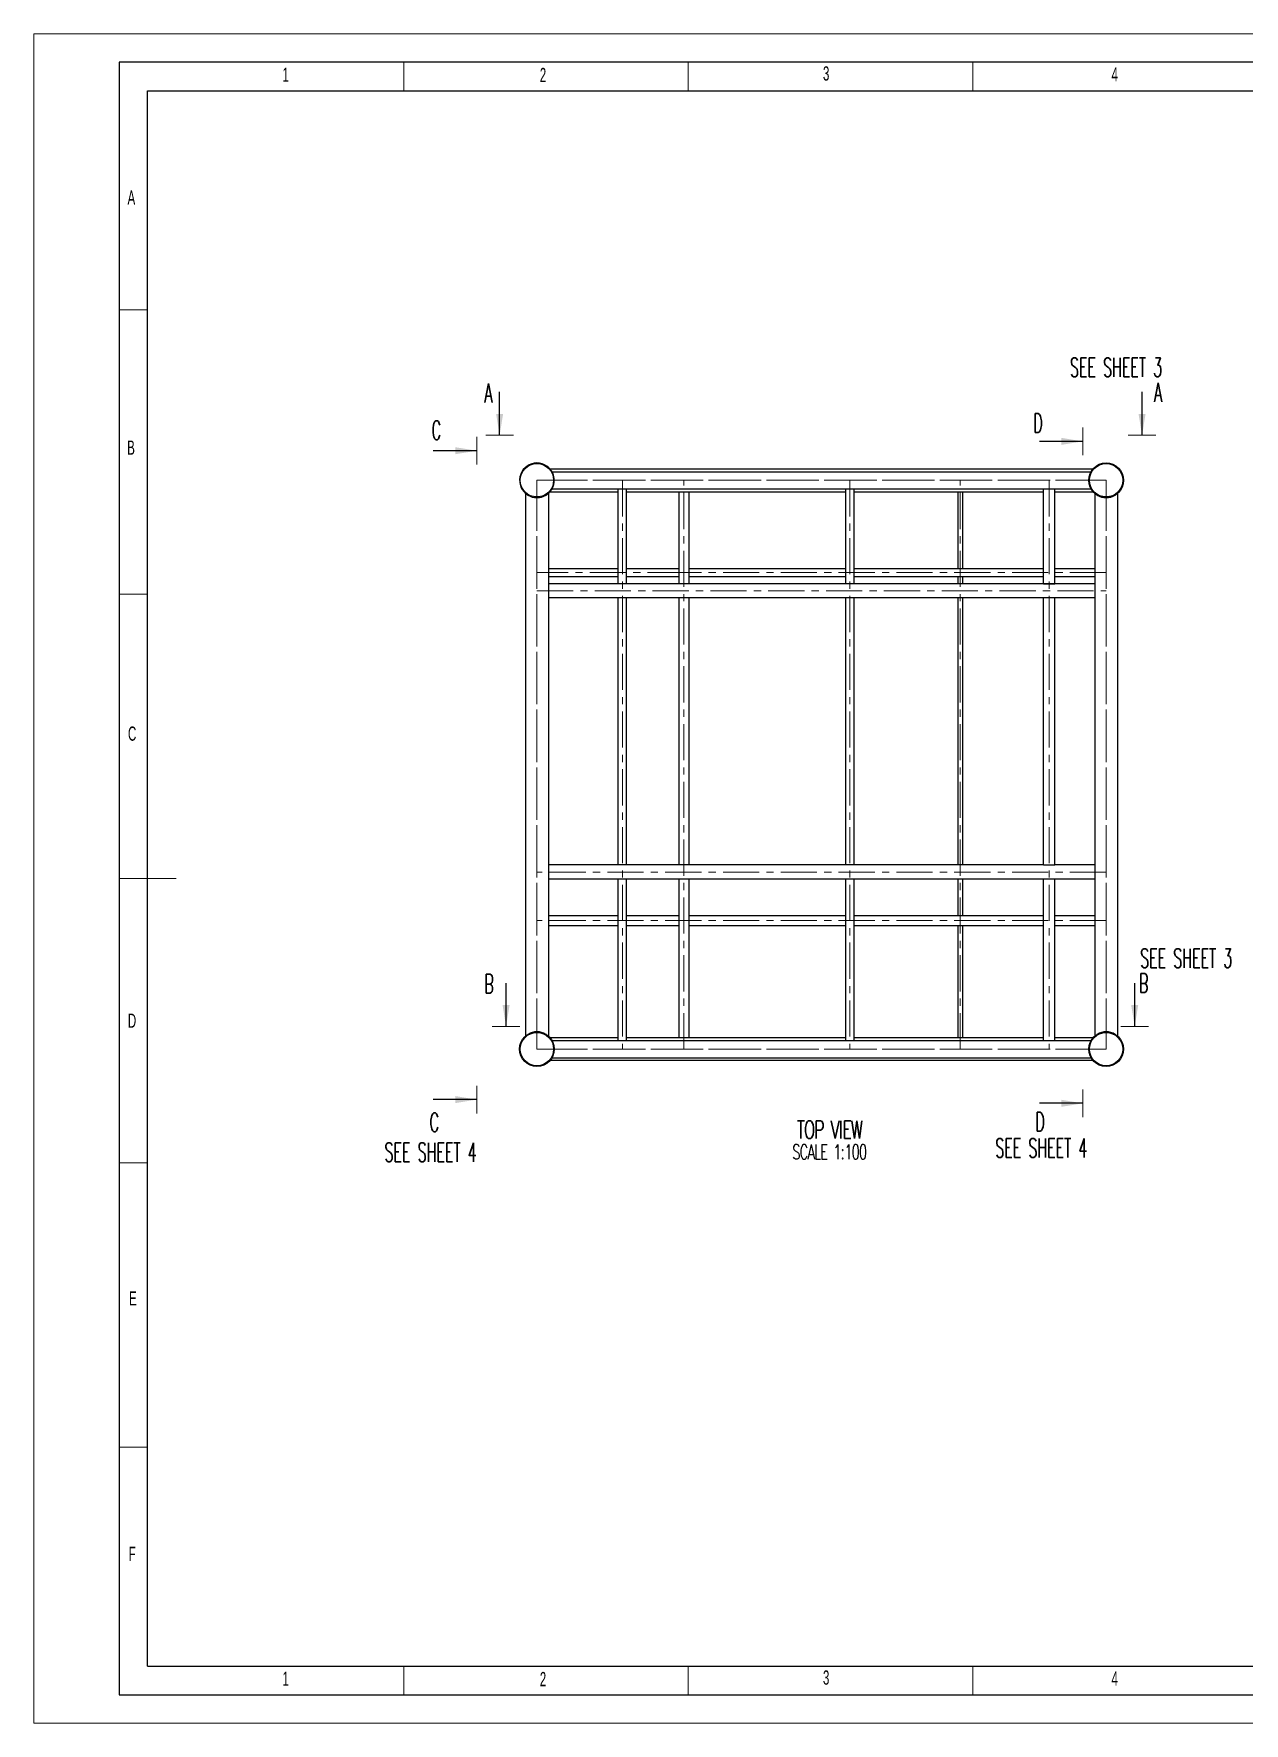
# Model space of a CAD drawing. Header units: millimetres. Extents: x 175738 to 196759, y -70231 to 13866.
# Drawn here: x 175759 to 186393, y -18270 to -3420 of the extents above; entities that cross this region are included whole.
import ezdxf

# ---------------------------------------------------------------- set-up
doc = ezdxf.new("R2010")
doc.units = ezdxf.units.MM
doc.linetypes.add('CENTER', pattern=[10.16, 6.35, -1.27, 1.27, -1.27])
doc.linetypes.add('ISO_04W018', pattern=[5.48, 4.3, -0.54, 0.1, -0.54])
doc.layers.get('Defpoints').update_dxf_attribs({"color": 163, "lineweight": 0})
for name, color, linetype, lineweight in [('01-LIN-025-A', 2, 'Continuous', 25), ('13-LIN-018-CENT', 1, 'ISO_04W018', 9), ('Note', 1, 'Continuous', 15)]:
    doc.layers.add(name, color=color, linetype=linetype, lineweight=lineweight)
doc.layers.add('BORDER', color=7, linetype='Continuous')
doc.styles.add('MtXpl_Simplex_IV50', font='simplex_IV50.ttf')
doc.styles.add('SLDTEXTSTYLE0', font='TXT', dxfattribs={"width": 0.605})
doc.styles.add('TXT3', font='SIMPLEX.SHX', dxfattribs={"width": 0.75, "height": 30})
doc.dimstyles.new('R1', dxfattribs={"dimtxt": 30, "dimasz": 25, "dimexe": 7, "dimexo": 15, "dimgap": 1.5, "dimtad": 0, "dimdec": 0, "dimzin": 0, "dimdsep": 46, "dimtxsty": 'TXT3', "dimcen": -5, "dimdle": 5, "dimclrd": 256, "dimclre": 256, "dimclrt": 256, "dimadec": 0, "dimazin": 0, "dimtfac": 0.75, "dimtdec": 0, "dimtmove": 0, "dimatfit": 3, "dimfxl": 1, "dimtvp": 0.75, "dimtolj": 1, "dimtzin": 0, "dimlwe": -1, "dimarcsym": 0})

# ---------------------------------------------------------------- blocks, each defined once
blk = doc.blocks.new('SEC')
at = {"layer": 'Note', "lineweight": 20}
blk.add_line((161, 0), (-161, 0), dxfattribs=at)
blk.add_leader([(0, 0), (0, -506)], dimstyle='R1', override={"dimasz": 250, "dimclrd": 1}, dxfattribs=at)

msp = doc.modelspace()

# ---------------------------------------------------------------- linework, layer by layer
at = {"color": 7, "linetype": 'Continuous', "lineweight": 25}
for p, q in [((180294.52, -7244.62), (185064.25, -7244.62)), ((180312.17, -7269.62), (185046.6, -7269.62)), ((180312.17, -7419.62), (185046.6, -7419.62)), ((180891.88, -8254.03), (180891.88, -7419.62)), ((180966.88, -8254.03), (180966.88, -7419.62)), ((182891.88, -8254.03), (182891.88, -7419.62)), ((182966.88, -8254.03), (182966.88, -7419.62)), ((184629.38, -8254.03), (184629.38, -7419.62)), ((184729.38, -8254.03), (184729.38, -7419.62)), ((180079.38, -7459.76), (180079.38, -12229.49)), ((180279.38, -7459.76), (180279.38, -12229.49)), ((180294.52, -7444.62), (180891.88, -7444.62)), ((180966.88, -7444.62), (182891.88, -7444.62)), ((181424.32, -7444.62), (181424.32, -8254.03)), ((181514.32, -7444.62), (181514.32, -8254.03)), ((182966.88, -7444.62), (184629.38, -7444.62)), ((183878.27, -7444.62), (183878.27, -8120.82)), ((183918.27, -7444.62), (183918.27, -8120.82)), ((184729.38, -7444.62), (185064.25, -7444.62)), ((185079.38, -7459.76), (185079.38, -12229.49)), ((185097.87, -7473.49), (185099.38, -7474.45)), ((185279.38, -7459.76), (185279.38, -12229.49)), ((180279.38, -8120.82), (180891.88, -8120.82)), ((180966.88, -8120.82), (181424.32, -8120.82)), ((181514.32, -8120.82), (182891.88, -8120.82)), ((182966.88, -8120.82), (184629.38, -8120.82)), ((184729.38, -8120.82), (185079.38, -8120.82)), ((180279.38, -8190.82), (180891.88, -8190.82)), ((185079.38, -8254.03), (180279.38, -8254.03)), ((180966.88, -8190.82), (181424.32, -8190.82)), ((181514.32, -8190.82), (182891.88, -8190.82)), ((182966.88, -8190.82), (184629.38, -8190.82)), ((183878.27, -8190.82), (183878.27, -8254.03)), ((183918.27, -8190.82), (183918.27, -8254.03)), ((184629.38, -8254.03), (184729.38, -8254.03)), ((184729.38, -8190.82), (185079.38, -8190.82)), ((185079.38, -8379.03), (180279.38, -8379.03)), ((180891.88, -10725.93), (180891.88, -8379.03)), ((180966.88, -10725.93), (180966.88, -8379.03)), ((181424.32, -8379.03), (181424.32, -10725.93)), ((181514.32, -8379.03), (181514.32, -10725.93)), ((182891.88, -10725.93), (182891.88, -8379.03)), ((182966.88, -10725.93), (182966.88, -8379.03)), ((183878.27, -8379.03), (183878.27, -10725.93)), ((183918.27, -8379.03), (183918.27, -10725.93)), ((184729.38, -8379.03), (184629.38, -8379.03)), ((184629.38, -10725.93), (184629.38, -8379.03)), ((184729.38, -10725.93), (184729.38, -8379.03)), ((184629.38, -10725.93), (180279.38, -10725.93)), ((184629.38, -10725.93), (184729.38, -10725.93)), ((185079.38, -10725.93), (184729.38, -10725.93)), ((184629.38, -10850.93), (180279.38, -10850.93)), ((180891.88, -12269.62), (180891.88, -10850.93)), ((180966.88, -12269.62), (180966.88, -10850.93)), ((181424.32, -10850.93), (181424.32, -12244.62)), ((181514.32, -10850.93), (181514.32, -12244.62)), ((182891.88, -12269.62), (182891.88, -10850.93)), ((182966.88, -12269.62), (182966.88, -10850.93)), ((183878.27, -10850.93), (183878.27, -11168.59)), ((183918.27, -10850.93), (183918.27, -11168.59)), ((184729.38, -10850.93), (184629.38, -10850.93)), ((184629.38, -12269.62), (184629.38, -10850.93)), ((185079.38, -10850.93), (184729.38, -10850.93)), ((184729.38, -12269.62), (184729.38, -10850.93)), ((180279.38, -11168.59), (180891.88, -11168.59)), ((180279.38, -11258.59), (180891.88, -11258.59)), ((180966.88, -11168.59), (181424.32, -11168.59)), ((180966.88, -11258.59), (181424.32, -11258.59)), ((181424.32, -11178.59), (181424.32, -11248.59)), ((181514.32, -11168.59), (182891.88, -11168.59)), ((181514.32, -11178.59), (181514.32, -11248.59)), ((181514.32, -11258.59), (182891.88, -11258.59)), ((182966.88, -11168.59), (184629.38, -11168.59)), ((182966.88, -11258.59), (184629.38, -11258.59)), ((183878.27, -11258.59), (183878.27, -12244.62)), ((183918.27, -11258.59), (183918.27, -12244.62)), ((184729.38, -11168.59), (185079.38, -11168.59)), ((184729.38, -11258.59), (185079.38, -11258.59)), ((180891.88, -12244.62), (180294.52, -12244.62)), ((180312.17, -12269.62), (185046.6, -12269.62)), ((182891.88, -12244.62), (180966.88, -12244.62)), ((184629.38, -12244.62), (182966.88, -12244.62)), ((185064.25, -12244.62), (184729.38, -12244.62)), ((185064.25, -12444.62), (180294.52, -12444.62)), ((180312.17, -12419.62), (185046.6, -12419.62))]:
    msp.add_line(p, q, dxfattribs=at)
for centre, radius in [((180179.38, -7344.62), 146.5), ((185179.38, -7344.62), 152.5), ((185179.38, -7344.62), 146.5), ((180179.38, -12344.62), 152.5), ((180179.38, -12344.62), 146.5), ((185179.38, -12344.62), 152.5), ((185179.38, -12344.62), 146.5)]:
    msp.add_circle(centre, radius, dxfattribs=at)
for centre, start, end in [((180179.38, -7344.62), 90, 229.02439), ((180179.38, -7344.62), 310.97561, 90), ((180179.38, -7344.62), 337.239171, 22.760829), ((180179.38, -7344.62), 238.359343, 301.640657), ((185179.38, -7344.62), 238.359343, 301.640657), ((180179.38, -12344.62), 58.359343, 121.640657), ((185179.38, -12344.62), 58.359343, 121.640657)]:
    msp.add_arc(centre, 152.5, start, end, dxfattribs=at)
for points, knots in [([(180320.01, -7285.62), (180319.59, -7284.64), (180318.79, -7282.77), (180317.98, -7281.01), (180317.59, -7280.17)], [0, 0, 0, 0, 0.52737195, 1, 1, 1, 1]), ([(180079.38, -7459.76), (180079.38, -7459.76), (180079.55, -7459.9), (180079.94, -7460.24), (180080.02, -7460.31), (180080.22, -7460.48), (180080.32, -7460.57), (180080.66, -7460.86), (180080.92, -7461.08), (180081.5, -7461.56), (180081.82, -7461.83), (180082.34, -7462.26), (180082.52, -7462.41), (180082.89, -7462.71), (180083.08, -7462.86), (180084.05, -7463.66), (180084.91, -7464.34), (180086.08, -7465.25), (180086.32, -7465.44), (180086.81, -7465.81), (180087.06, -7466), (180087.81, -7466.57), (180088.32, -7466.95), (180089.9, -7468.12), (180091, -7468.91), (180092.44, -7469.91), (180092.73, -7470.11), (180093.32, -7470.51), (180093.61, -7470.71), (180094.49, -7471.31), (180095.09, -7471.71), (180096.9, -7472.9), (180098.13, -7473.68), (180099.38, -7474.45)], [0, 0, 0, 0, 0.125, 0.125, 0.15625, 0.15625, 0.1875, 0.1875, 0.25, 0.25, 0.3125, 0.3125, 0.34375, 0.34375, 0.375, 0.375, 0.5, 0.5, 0.53125, 0.53125, 0.5625, 0.5625, 0.625, 0.625, 0.75, 0.75, 0.78125, 0.78125, 0.8125, 0.8125, 0.875, 0.875, 1, 1, 1, 1]), ([(180259.38, -7474.45), (180260.64, -7473.68), (180261.87, -7472.9), (180264.27, -7471.32), (180265.44, -7470.53), (180266.87, -7469.53), (180267.16, -7469.33), (180267.72, -7468.93), (180268, -7468.73), (180268.83, -7468.13), (180269.37, -7467.74), (180270.95, -7466.58), (180271.94, -7465.83), (180273.35, -7464.74), (180273.8, -7464.38), (180274.67, -7463.69), (180275.09, -7463.35), (180276.26, -7462.4), (180276.95, -7461.83), (180277.69, -7461.21), (180277.82, -7461.09), (180278.08, -7460.87), (180278.21, -7460.77), (180278.55, -7460.48), (180278.74, -7460.31), (180278.98, -7460.11), (180279.05, -7460.05), (180279.17, -7459.94), (180279.22, -7459.9), (180279.34, -7459.79), (180279.38, -7459.76), (180279.38, -7459.76)], [0, 0, 0, 0, 0.125, 0.125, 0.25, 0.25, 0.28125, 0.28125, 0.3125, 0.3125, 0.375, 0.375, 0.5, 0.5, 0.5625, 0.5625, 0.625, 0.625, 0.75, 0.75, 0.78125, 0.78125, 0.8125, 0.8125, 0.875, 0.875, 0.90625, 0.90625, 0.9375, 0.9375, 1, 1, 1, 1]), ([(185259.38, -7474.45), (185260.1, -7474.01), (185261.51, -7473.13), (185262.89, -7472.23), (185263.57, -7471.78)], [0, 0, 0, 0, 0.50301588, 1, 1, 1, 1]), ([(180264.14, -12217.86), (180263.75, -12217.6), (180262.22, -12216.56), (180260.6, -12215.54), (180259.38, -12214.79)], [0, 0, 0, 0, 0.254307861, 1, 1, 1, 1]), ([(185264.14, -12217.86), (185263.75, -12217.6), (185262.22, -12216.56), (185260.6, -12215.54), (185259.38, -12214.79)], [0, 0, 0, 0, 0.25430786, 1, 1, 1, 1])]:
    msp.add_open_spline(points, degree=3, knots=knots, dxfattribs=at)
at = {"layer": '13-LIN-018-CENT', "linetype": 'CENTER', "lineweight": 13, "ltscale": 50}
for p, q in [((185179.38, -7344.62), (180179.38, -7344.62)), ((180179.38, -7344.62), (180179.38, -12344.62)), ((185179.38, -7344.62), (180179.38, -7344.62)), ((180179.38, -12344.62), (180179.38, -7344.62)), ((180179.38, -7344.62), (180179.38, -12344.62)), ((185179.38, -7344.62), (180179.38, -7344.62)), ((180179.38, -12344.62), (180179.38, -7344.62)), ((180179.38, -7344.62), (185179.38, -7344.62)), ((180179.38, -7344.62), (185179.38, -7344.62)), ((180929.38, -7344.62), (180929.38, -12344.62)), ((181469.32, -12344.62), (181469.32, -7344.62)), ((182929.38, -7344.62), (182929.38, -12344.62)), ((183898.27, -12344.62), (183898.27, -7344.62)), ((184679.38, -7344.62), (184679.38, -12344.62)), ((185179.38, -12344.62), (185179.38, -7344.62)), ((185179.38, -12344.62), (185179.38, -7344.62)), ((185179.38, -12344.62), (185179.38, -7344.62)), ((185179.38, -7344.62), (185179.38, -12344.62)), ((181469.32, -8155.82), (180179.38, -8155.82)), ((185179.38, -8155.82), (181469.32, -8155.82)), ((180179.38, -8316.53), (185179.38, -8316.53)), ((185179.38, -10788.43), (180179.38, -10788.43)), ((185179.38, -11213.59), (180179.38, -11213.59)), ((185179.38, -12344.62), (180179.38, -12344.62)), ((185179.38, -12344.62), (180179.38, -12344.62)), ((185179.38, -12344.62), (180179.38, -12344.62)), ((185179.38, -12344.62), (180179.38, -12344.62)), ((180179.38, -12344.62), (185179.38, -12344.62))]:
    msp.add_line(p, q, dxfattribs=at)
at = {"layer": 'BORDER'}
for p, q in [((196508.75, -3669.68), (176508.75, -3669.68)), ((176508.75, -3669.68), (176508.75, -18019.68)), ((176508.75, -18019.68), (196515.91, -18019.68))]:
    msp.add_line(p, q, dxfattribs=at)
at = {"layer": 'BORDER', "lineweight": 18}
for p, q in [((179008.75, -3919.68), (179008.75, -3669.68)), ((181508.75, -3919.68), (181508.75, -3669.68)), ((184008.75, -3919.68), (184008.75, -3669.68)), ((176758.75, -5844.68), (176508.75, -5844.68)), ((176758.75, -8344.68), (176508.75, -8344.68)), ((177008.75, -10844.68), (176508.75, -10844.68)), ((176758.75, -13344.68), (176508.75, -13344.68)), ((176758.75, -15844.68), (176508.75, -15844.68))]:
    msp.add_line(p, q, dxfattribs=at)
at = {"layer": 'BORDER', "lineweight": 25}
for p, q in [((176758.75, -17769.68), (176758.75, -3919.68)), ((176758.75, -3919.68), (196258.75, -3919.68)), ((176758.75, -17769.68), (196258.75, -17769.68))]:
    msp.add_line(p, q, dxfattribs=at)
at = {"layer": 'BORDER', "color": 7, "linetype": 'Continuous', "lineweight": 18}
for p, q in [((179008.75, -17769.68), (179008.75, -18019.68)), ((181508.75, -17769.68), (181508.75, -18019.68)), ((184008.75, -17769.68), (184008.75, -18019.68))]:
    msp.add_line(p, q, dxfattribs=at)
at = {"layer": 'Defpoints', "linetype": 'Continuous'}
for p, q in [((175758.75, -18269.68), (175758.75, -3419.68)), ((175758.75, -3419.68), (196758.75, -3419.68)), ((175758.75, -18269.68), (196758.75, -18269.68))]:
    msp.add_line(p, q, dxfattribs=at)

# ---------------------------------------------------------------- block references
at = {"yscale": 0.7538461538461538, "zscale": 0.7538461538461538}
for p, xscale, rotation in [((179851.17, -6949.06), 0.7538461538461538, 180), ((185495.35, -6949.06), 0.7538461538461538, 180), ((179649.98, -7084.5), 0.7538461538461538, 270), ((184974.48, -7002.27), -0.7538461538461538, 270), ((179907.9, -12145.16), 0.7538461538461538, 180), ((185430.82, -12145.16), 0.7538461538461538, 180), ((179649.98, -12788.02), 0.7538461538461538, 270), ((184974.48, -12820.9), -0.7538461538461538, 270)]:
    msp.add_blockref('SEC', p, dxfattribs=dict(at, xscale=xscale, rotation=rotation))

# ---------------------------------------------------------------- texts
at = {"layer": '01-LIN-025-A', "insert": (182747.92, -13143.36), "char_height": 157.5935, "attachment_point": 5, "line_spacing_factor": 0.8, "style": 'MtXpl_Simplex_IV50'}
msp.add_mtext_dynamic_manual_height_columns('{\\Fromans|c238;\\W0.65;\\T0.9;TOP VIEW\\P\\H0.81891x;\\C4;SCALE 1:100}', width=1163.7663, gutter_width=6.25, heights=[0], dxfattribs=at)
at = {"layer": 'BORDER', "char_height": 125, "attachment_point": 1, "style": 'SLDTEXTSTYLE0'}
for s, insert in [('3', (182691.87, -3705.92)), ('1', (177943.57, -3716.07)), ('2', (180204.39, -3719.19)), ('4', (185227.06, -3713.77)), ('A', (176582.18, -4796.84)), ('B', (176579.15, -6994.74)), ('C', (176586.09, -9508.65)), ('D', (176585.29, -12032.08)), ('E', (176595.19, -14472.95)), ('F', (176591.54, -16717.75)), ('1', (177943.57, -17816.07)), ('2', (180204.39, -17819.19)), ('3', (182691.87, -17805.92)), ('4', (185227.06, -17813.77))]:
    msp.add_mtext(s, dxfattribs=dict(at, insert=insert))
at = {"layer": 'Note', "lineweight": 25, "char_height": 166.6667, "attachment_point": 3, "style": 'TXT3'}
for s, insert in [('{\\Fsimplex|c238;\\W0.55;SEE SHEET 3}', (185671.83, -6268.36)), ('{\\Fsimplex|c238;\\W0.55;A}', (179788.86, -6493.28)), ('{\\Fsimplex|c238;\\W0.55;A}', (185671.83, -6487.56)), ('{\\Fsimplex|c238;\\W0.55;D}', (184623, -6758.36)), ('{\\Fsimplex|c238;\\W0.55;SEE SHEET 3}', (186288.5, -11462.21)), ('{\\Fsimplex|c238;\\W0.55;D}', (184640.85, -12900.07)), ('{\\Fsimplex|c238;\\W0.55;SEE SHEET 4}', (179649.91, -13167.21)), ('{\\Fsimplex|c238;\\W0.55;SEE SHEET 4}', (185015.61, -13129.95))]:
    msp.add_mtext(s, dxfattribs=dict(at, insert=insert))
at = {"layer": 'Note', "lineweight": 25, "extrusion": (0, 0, -1), "char_height": 166.6667, "attachment_point": 3, "text_direction": (1, 0, 0), "style": 'TXT3'}
for s, insert in [('{\\Fsimplex|c238;\\W0.55;C}', (179336.84, -6987.4)), ('{\\Fsimplex|c238;\\W0.55;B}', (179800, -11852.71)), ('{\\Fsimplex|c238;\\W0.55;B}', (185551.27, -11846.57)), ('{\\Fsimplex|c238;\\W0.55;C}', (179318.99, -13071))]:
    msp.add_mtext(s, dxfattribs=dict(at, insert=insert))

doc.saveas('drawing.dxf')
